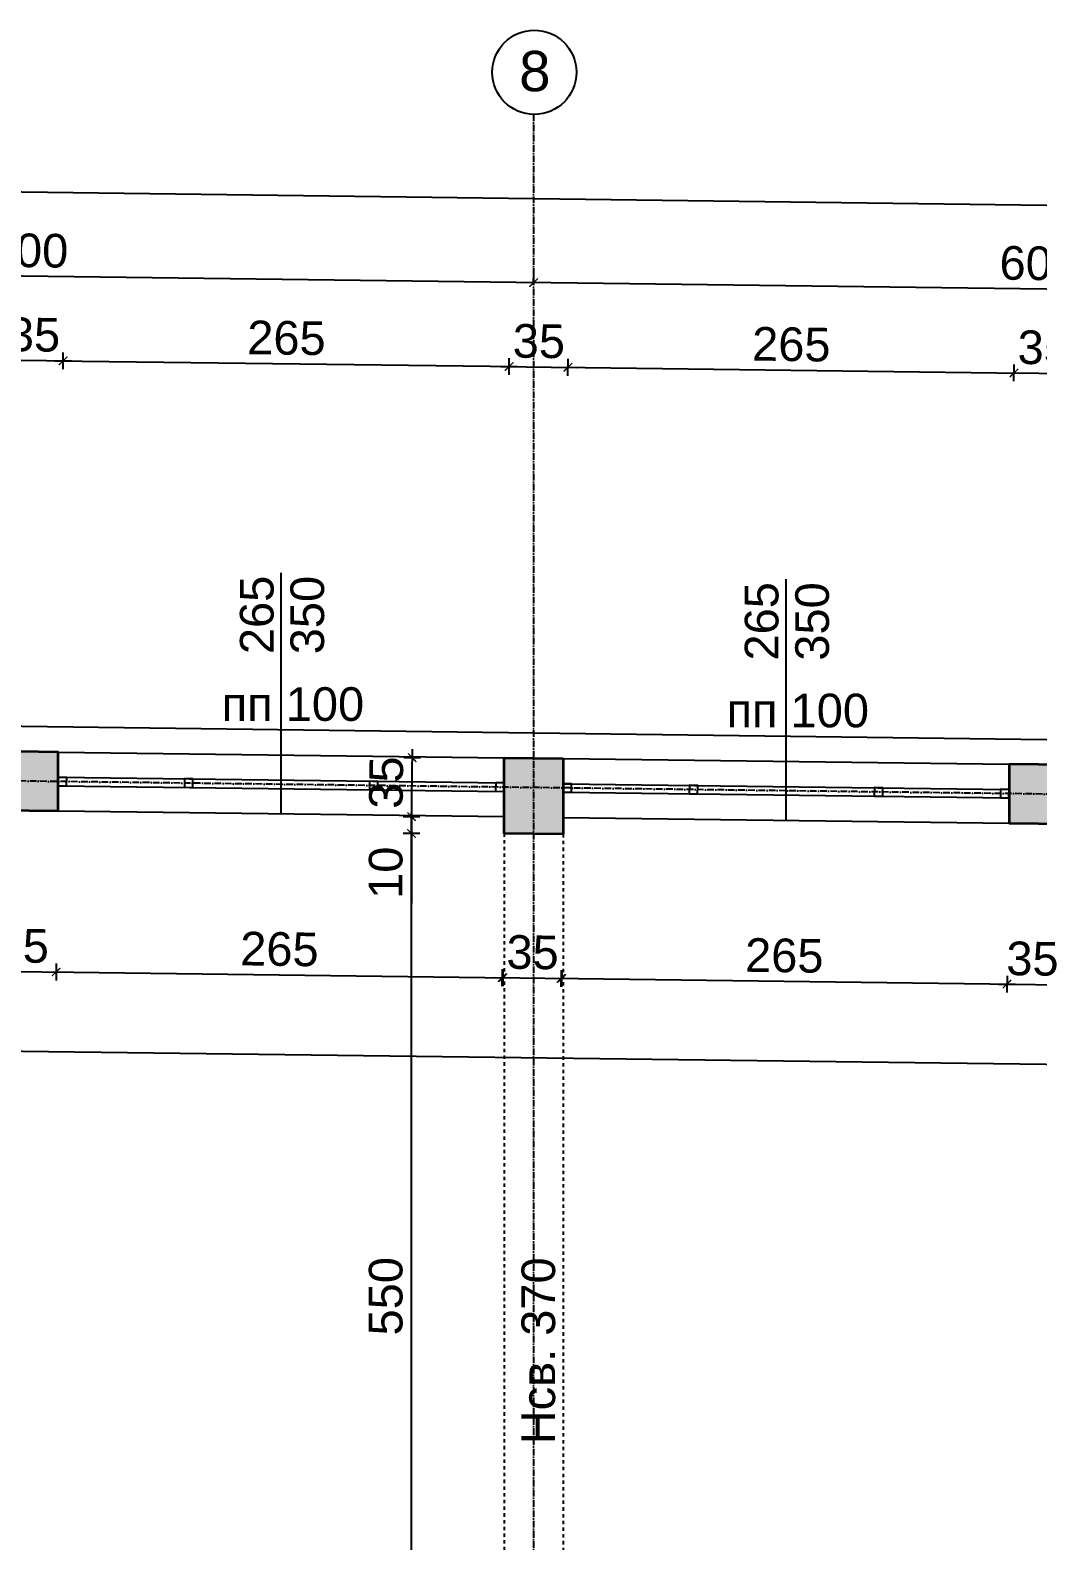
# Model space of a CAD drawing. Header units: inches. Extents: x -72385 to 39588, y -6525 to 66685.
# Drawn here: x -48084 to -47485, y 2605 to 3502 of the extents above; entities that cross this region are included whole.
import ezdxf

# ---------------------------------------------------------------- set-up
doc = ezdxf.new("R2010")
doc.units = ezdxf.units.IN
doc.header["$MEASUREMENT"] = 0
doc.linetypes.add('DashDot', pattern=[0.6, 0.4, -0.1, 0, -0.1])
doc.linetypes.add('Hidden', pattern=[0.4, 0.2, -0.2])
for name, color, linetype, lineweight in [('Изгледни линии', 253, 'Continuous', 25), ('Надписи Hсв', 252, 'Continuous', 25), ('Надписи коти външни', 252, 'Continuous', 25), ('Надписи коти вътрешни', 252, 'Continuous', 25), ('Надписи Оси', 252, 'Continuous', 25), ('Надписи прозорци', 252, 'Continuous', 25), ('Оси', 252, 'DashDot', 25), ('Прозорци', 251, 'Continuous', 25), ('Пунктир', 253, 'Hidden', 25), ('Разрезни линии', 7, 'Continuous', 35), ('Щрих стени', 254, 'Continuous', 25)]:
    doc.layers.add(name, color=color, linetype=linetype, lineweight=lineweight)
doc.styles.add('Arial Regular', font='arial.ttf')
doc.styles.get("Standard").update_dxf_attribs({"font": 'arial.ttf'})
doc.dimstyles.new('Annotative', dxfattribs={"dimscale": 0, "dimtxt": 20, "dimasz": 5, "dimexe": 5, "dimexo": 5, "dimgap": 5, "dimtad": 1, "dimdec": 0, "dimzin": 0, "dimdsep": 46, "dimtxsty": 'Standard', "dimblk": 'ARCHTICK', "dimcen": 5, "dimdle": 5, "dimadec": 0, "dimazin": 0, "dimtfac": 1, "dimtdec": 0, "dimtofl": 0, "dimtmove": 0, "dimatfit": 3, "dimldrblk": 'ARCHTICK', "dimfxl": 5, "dimfxlon": 1, "dimtolj": 1, "dimtzin": 0, "dimarcsym": 1})

# ---------------------------------------------------------------- blocks, each defined once
blk = doc.blocks.new('_ArchTick')
at = {"color": 0, "linetype": 'ByBlock', "const_width": 0.15}
blk.add_lwpolyline([(-0.5, -0.5), (0.5, 0.5)], dxfattribs=at)
blk = doc.blocks.new('*D1964')
at = {"layer": 'Defpoints', "color": 0, "ltscale": 50, "transparency": 16777216}
for p in [(-50187.21, 3065.37), (-47202.34, 3027.37), (-47204.16, 2884.3)]:
    blk.add_point(p, dxfattribs=at)
at = {"layer": 'Надписи коти вътрешни', "color": 0, "lineweight": -2, "ltscale": 50, "transparency": 16777216}
for p, q in [((-50188.97, 2927.3), (-50189.1, 2917.3)), ((-50194.03, 2922.36), (-47199.16, 2884.24)), ((-47204.1, 2889.3), (-47204.22, 2879.3))]:
    blk.add_line(p, q, dxfattribs=at)
at = {"layer": 'Надписи коти вътрешни', "color": 0, "lineweight": -2, "ltscale": 50, "transparency": 16777216, "xscale": 5, "yscale": 5, "zscale": 5}
for p, rotation in [((-50189.03, 2922.3), 179.2706286525472), ((-47204.16, 2884.3), 359.2706286525473)]:
    blk.add_blockref('_ArchTick', p, dxfattribs=dict(at, rotation=rotation))
at = {"layer": 'Надписи коти вътрешни', "color": 0, "ltscale": 50, "transparency": 16777216, "insert": (-48696.4, 2918.51), "char_height": 20, "attachment_point": 5, "rotation": 359.27063}
blk.add_mtext('\\A1;2985', dxfattribs=at)
blk = doc.blocks.new('*D2012')
at = {"layer": 'Defpoints', "color": 0, "ltscale": 50, "transparency": 16777216}
for p in [(-48102.34, 3038.83), (-48067.34, 3038.38), (-48068.56, 2942.67)]:
    blk.add_point(p, dxfattribs=at)
at = {"layer": 'Надписи коти вътрешни', "color": 0, "lineweight": -2, "ltscale": 50, "transparency": 16777216}
for p, q in [((-48103.49, 2948.12), (-48103.62, 2938.12)), ((-48068.49, 2947.67), (-48068.62, 2937.67)), ((-48108.56, 2943.18), (-48063.56, 2942.61))]:
    blk.add_line(p, q, dxfattribs=at)
at = {"layer": 'Надписи коти вътрешни', "color": 0, "lineweight": -2, "ltscale": 50, "transparency": 16777216, "xscale": 5, "yscale": 5, "zscale": 5}
for p, rotation in [((-48103.56, 2943.12), 179.2706286525581), ((-48068.56, 2942.67), 359.2706286525582)]:
    blk.add_blockref('_ArchTick', p, dxfattribs=dict(at, rotation=rotation))
at = {"layer": 'Надписи коти вътрешни', "color": 0, "ltscale": 50, "transparency": 16777216, "insert": (-48088.36, 2958.14), "char_height": 20, "attachment_point": 5, "rotation": 359.27063}
blk.add_mtext('\\A1;35', dxfattribs=at)
blk = doc.blocks.new('*D2013')
at = {"layer": 'Defpoints', "color": 0, "ltscale": 50, "transparency": 16777216}
for p in [(-48067.34, 3038.38), (-47802.34, 3035.01), (-47803.56, 2939.3)]:
    blk.add_point(p, dxfattribs=at)
at = {"layer": 'Надписи коти вътрешни', "color": 0, "lineweight": -2, "ltscale": 50, "transparency": 16777216}
for p, q in [((-48068.49, 2947.67), (-48068.62, 2937.67)), ((-47803.49, 2944.3), (-47803.62, 2934.3)), ((-48073.56, 2942.73), (-47798.56, 2939.23))]:
    blk.add_line(p, q, dxfattribs=at)
at = {"layer": 'Надписи коти вътрешни', "color": 0, "lineweight": -2, "ltscale": 50, "transparency": 16777216, "xscale": 5, "yscale": 5, "zscale": 5}
for p, rotation in [((-48068.56, 2942.67), 179.270628652547), ((-47803.56, 2939.3), 359.270628652547)]:
    blk.add_blockref('_ArchTick', p, dxfattribs=dict(at, rotation=rotation))
at = {"layer": 'Надписи коти вътрешни', "color": 0, "ltscale": 50, "transparency": 16777216, "insert": (-47935.86, 2956.19), "char_height": 20, "attachment_point": 5, "rotation": 359.27063}
blk.add_mtext('\\A1;265', dxfattribs=at)
blk = doc.blocks.new('*D2014')
at = {"layer": 'Defpoints', "color": 0, "ltscale": 50, "transparency": 16777216}
for p in [(-47802.34, 3000), (-47767.34, 2999.56), (-47768.11, 2938.85)]:
    blk.add_point(p, dxfattribs=at)
at = {"layer": 'Надписи коти вътрешни', "color": 0, "lineweight": -2, "ltscale": 50, "transparency": 16777216}
for p, q in [((-47803.05, 2944.29), (-47803.17, 2934.29)), ((-47808.11, 2939.36), (-47763.11, 2938.78)), ((-47768.05, 2943.85), (-47768.17, 2933.85))]:
    blk.add_line(p, q, dxfattribs=at)
at = {"layer": 'Надписи коти вътрешни', "color": 0, "lineweight": -2, "ltscale": 50, "transparency": 16777216, "xscale": 5, "yscale": 5, "zscale": 5}
for p, rotation in [((-47803.11, 2939.29), 179.2706286525403), ((-47768.11, 2938.85), 359.2706286525403)]:
    blk.add_blockref('_ArchTick', p, dxfattribs=dict(at, rotation=rotation))
at = {"layer": 'Надписи коти вътрешни', "color": 0, "ltscale": 50, "transparency": 16777216, "insert": (-47785.42, 2954.29), "char_height": 20, "attachment_point": 5, "rotation": 359.27063}
blk.add_mtext('\\A1;35', dxfattribs=at)
blk = doc.blocks.new('*D2015')
at = {"layer": 'Defpoints', "color": 0, "ltscale": 50, "transparency": 16777216}
for p in [(-47767.34, 3034.56), (-47502.34, 3031.19), (-47503.56, 2935.48)]:
    blk.add_point(p, dxfattribs=at)
at = {"layer": 'Надписи коти вътрешни', "color": 0, "lineweight": -2, "ltscale": 50, "transparency": 16777216}
for p, q in [((-47773.56, 2938.92), (-47498.56, 2935.41)), ((-47768.49, 2943.85), (-47768.62, 2933.85)), ((-47503.49, 2940.48), (-47503.62, 2930.48))]:
    blk.add_line(p, q, dxfattribs=at)
at = {"layer": 'Надписи коти вътрешни', "color": 0, "lineweight": -2, "ltscale": 50, "transparency": 16777216, "xscale": 5, "yscale": 5, "zscale": 5}
for p, rotation in [((-47768.56, 2938.85), 179.270628652547), ((-47503.56, 2935.48), 359.270628652547)]:
    blk.add_blockref('_ArchTick', p, dxfattribs=dict(at, rotation=rotation))
at = {"layer": 'Надписи коти вътрешни', "color": 0, "ltscale": 50, "transparency": 16777216, "insert": (-47635.86, 2952.38), "char_height": 20, "attachment_point": 5, "rotation": 359.27063}
blk.add_mtext('\\A1;265', dxfattribs=at)
blk = doc.blocks.new('*D2016')
at = {"layer": 'Defpoints', "color": 0, "ltscale": 50, "transparency": 16777216}
for p in [(-47502.34, 3031.19), (-47467.34, 3030.74), (-47468.56, 2935.03)]:
    blk.add_point(p, dxfattribs=at)
at = {"layer": 'Надписи коти вътрешни', "color": 0, "lineweight": -2, "ltscale": 50, "transparency": 16777216}
for p, q in [((-47508.56, 2935.54), (-47463.56, 2934.97)), ((-47503.49, 2940.48), (-47503.62, 2930.48)), ((-47468.49, 2940.03), (-47468.62, 2930.03))]:
    blk.add_line(p, q, dxfattribs=at)
at = {"layer": 'Надписи коти вътрешни', "color": 0, "lineweight": -2, "ltscale": 50, "transparency": 16777216, "xscale": 5, "yscale": 5, "zscale": 5}
for p, rotation in [((-47503.56, 2935.48), 179.2706286525581), ((-47468.56, 2935.03), 359.2706286525582)]:
    blk.add_blockref('_ArchTick', p, dxfattribs=dict(at, rotation=rotation))
at = {"layer": 'Надписи коти вътрешни', "color": 0, "ltscale": 50, "transparency": 16777216, "insert": (-47488.36, 2950.5), "char_height": 20, "attachment_point": 5, "rotation": 359.27063}
blk.add_mtext('\\A1;35', dxfattribs=at)
blk = doc.blocks.new('*D2110')
at = {"layer": 'Defpoints', "color": 0, "ltscale": 50, "transparency": 16777216}
for p in [(-47857.39, 3025), (-47802.15, 3025), (-47802.34, 2474.96)]:
    blk.add_point(p, dxfattribs=at)
at = {"layer": 'Надписи коти вътрешни', "color": 0, "lineweight": -2, "ltscale": 50, "transparency": 16777216}
for p, q in [((-47857.39, 2469.96), (-47857.39, 3030)), ((-47852.39, 3025), (-47862.39, 3025)), ((-47852.39, 2474.96), (-47862.39, 2474.96))]:
    blk.add_line(p, q, dxfattribs=at)
at = {"layer": 'Надписи коти вътрешни', "color": 0, "lineweight": -2, "ltscale": 50, "transparency": 16777216, "xscale": 5, "yscale": 5, "zscale": 5}
for p, rotation in [((-47857.39, 3025), 90), ((-47857.39, 2474.96), 270)]:
    blk.add_blockref('_ArchTick', p, dxfattribs=dict(at, rotation=rotation))
at = {"layer": 'Надписи коти вътрешни', "color": 0, "ltscale": 50, "transparency": 16777216, "insert": (-47872.61, 2749.98), "char_height": 20, "attachment_point": 5, "rotation": 90}
blk.add_mtext('\\A1;550', dxfattribs=at)
blk = doc.blocks.new('*D7950')
at = {"layer": 'Defpoints', "color": 0, "ltscale": 50, "transparency": 16777216}
for p in [(-47802.34, 3035.01), (-47857.39, 3025), (-47802.15, 3025)]:
    blk.add_point(p, dxfattribs=at)
at = {"layer": 'Надписи коти вътрешни', "color": 0, "lineweight": -2, "ltscale": 50, "transparency": 16777216}
for p, q in [((-47852.39, 3035.01), (-47862.39, 3035.01)), ((-47857.39, 3040.01), (-47857.39, 3025)), ((-47852.39, 3025), (-47862.39, 3025)), ((-47857.39, 3025), (-47857.39, 2983.31))]:
    blk.add_line(p, q, dxfattribs=at)
at = {"layer": 'Надписи коти вътрешни', "color": 0, "lineweight": -2, "ltscale": 50, "transparency": 16777216, "xscale": 5, "yscale": 5, "zscale": 5}
for p, rotation in [((-47857.39, 3035.01), 90), ((-47857.39, 3025), 270)]:
    blk.add_blockref('_ArchTick', p, dxfattribs=dict(at, rotation=rotation))
at = {"layer": 'Надписи коти вътрешни', "color": 0, "ltscale": 50, "transparency": 16777216, "insert": (-47872.61, 3001.66), "char_height": 20, "attachment_point": 5, "rotation": 90}
blk.add_mtext('\\A1;10', dxfattribs=at)
blk = doc.blocks.new('*D6264')
at = {"layer": 'Defpoints', "color": 0, "ltscale": 50, "transparency": 16777216}
for p in [(-48064.38, 3305.87), (-48102.34, 3073.83), (-48067.34, 3073.38)]:
    blk.add_point(p, dxfattribs=at)
at = {"layer": 'Надписи коти външни', "color": 0, "lineweight": -2, "ltscale": 50, "transparency": 16777216}
for p, q in [((-48104.38, 3306.37), (-48059.38, 3305.8)), ((-48099.44, 3301.31), (-48099.31, 3311.31)), ((-48064.44, 3300.87), (-48064.31, 3310.87))]:
    blk.add_line(p, q, dxfattribs=at)
at = {"layer": 'Надписи коти външни', "color": 0, "lineweight": -2, "ltscale": 50, "transparency": 16777216, "xscale": 5, "yscale": 5, "zscale": 5}
for p, rotation in [((-48099.38, 3306.31), 179.2706286525463), ((-48064.38, 3305.87), 359.2706286525462)]:
    blk.add_blockref('_ArchTick', p, dxfattribs=dict(at, rotation=rotation))
at = {"layer": 'Надписи коти външни', "color": 0, "ltscale": 50, "transparency": 16777216, "insert": (-48081.68, 3321.31), "char_height": 20, "attachment_point": 5, "rotation": 359.27063}
blk.add_mtext('\\A1;35', dxfattribs=at)
blk = doc.blocks.new('*D6265')
at = {"layer": 'Defpoints', "color": 0, "ltscale": 50, "transparency": 16777216}
for p in [(-47799.38, 3302.49), (-48067.34, 3073.38), (-47802.34, 3070.01)]:
    blk.add_point(p, dxfattribs=at)
at = {"layer": 'Надписи коти външни', "color": 0, "lineweight": -2, "ltscale": 50, "transparency": 16777216}
for p, q in [((-48069.38, 3305.93), (-47794.38, 3302.43)), ((-48064.44, 3300.87), (-48064.31, 3310.87)), ((-47799.44, 3297.49), (-47799.31, 3307.49))]:
    blk.add_line(p, q, dxfattribs=at)
at = {"layer": 'Надписи коти външни', "color": 0, "lineweight": -2, "ltscale": 50, "transparency": 16777216, "xscale": 5, "yscale": 5, "zscale": 5}
for p, rotation in [((-48064.38, 3305.87), 179.2706286525463), ((-47799.38, 3302.49), 359.2706286525462)]:
    blk.add_blockref('_ArchTick', p, dxfattribs=dict(at, rotation=rotation))
at = {"layer": 'Надписи коти външни', "color": 0, "ltscale": 50, "transparency": 16777216, "insert": (-47931.68, 3319.39), "char_height": 20, "attachment_point": 5, "rotation": 359.27063}
blk.add_mtext('\\A1;265', dxfattribs=at)
blk = doc.blocks.new('*D6266')
at = {"layer": 'Defpoints', "color": 0, "ltscale": 50, "transparency": 16777216}
for p in [(-47764.38, 3302.01), (-47802.34, 3070.01), (-47767.34, 3069.57)]:
    blk.add_point(p, dxfattribs=at)
at = {"layer": 'Надписи коти външни', "color": 0, "lineweight": -2, "ltscale": 50, "transparency": 16777216}
for p, q in [((-47799.44, 3297.46), (-47799.31, 3307.46)), ((-47764.44, 3297.01), (-47764.31, 3307.01)), ((-47804.38, 3302.52), (-47759.38, 3301.95))]:
    blk.add_line(p, q, dxfattribs=at)
at = {"layer": 'Надписи коти външни', "color": 0, "lineweight": -2, "ltscale": 50, "transparency": 16777216, "xscale": 5, "yscale": 5, "zscale": 5}
for p, rotation in [((-47799.38, 3302.46), 179.2706286525463), ((-47764.38, 3302.01), 359.2706286525462)]:
    blk.add_blockref('_ArchTick', p, dxfattribs=dict(at, rotation=rotation))
at = {"layer": 'Надписи коти външни', "color": 0, "ltscale": 50, "transparency": 16777216, "insert": (-47781.68, 3317.45), "char_height": 20, "attachment_point": 5, "rotation": 359.27063}
blk.add_mtext('\\A1;35', dxfattribs=at)
blk = doc.blocks.new('*D6267')
at = {"layer": 'Defpoints', "color": 0, "ltscale": 50, "transparency": 16777216}
for p in [(-47499.38, 3298.67), (-47767.34, 3069.57), (-47502.34, 3066.19)]:
    blk.add_point(p, dxfattribs=at)
at = {"layer": 'Надписи коти външни', "color": 0, "lineweight": -2, "ltscale": 50, "transparency": 16777216}
for p, q in [((-47764.44, 3297.05), (-47764.31, 3307.05)), ((-47499.44, 3293.67), (-47499.31, 3303.67)), ((-47769.38, 3302.11), (-47494.38, 3298.61))]:
    blk.add_line(p, q, dxfattribs=at)
at = {"layer": 'Надписи коти външни', "color": 0, "lineweight": -2, "ltscale": 50, "transparency": 16777216, "xscale": 5, "yscale": 5, "zscale": 5}
for p, rotation in [((-47764.38, 3302.05), 179.270628652547), ((-47499.38, 3298.67), 359.270628652547)]:
    blk.add_blockref('_ArchTick', p, dxfattribs=dict(at, rotation=rotation))
at = {"layer": 'Надписи коти външни', "color": 0, "ltscale": 50, "transparency": 16777216, "insert": (-47631.68, 3315.57), "char_height": 20, "attachment_point": 5, "rotation": 359.27063}
blk.add_mtext('\\A1;265', dxfattribs=at)
blk = doc.blocks.new('*D6268')
at = {"layer": 'Defpoints', "color": 0, "ltscale": 50, "transparency": 16777216}
for p in [(-47464.38, 3298.23), (-47502.34, 3066.19), (-47467.34, 3065.75)]:
    blk.add_point(p, dxfattribs=at)
at = {"layer": 'Надписи коти външни', "color": 0, "lineweight": -2, "ltscale": 50, "transparency": 16777216}
for p, q in [((-47499.44, 3293.67), (-47499.31, 3303.67)), ((-47504.38, 3298.74), (-47459.38, 3298.16)), ((-47464.44, 3293.23), (-47464.31, 3303.23))]:
    blk.add_line(p, q, dxfattribs=at)
at = {"layer": 'Надписи коти външни', "color": 0, "lineweight": -2, "ltscale": 50, "transparency": 16777216, "xscale": 5, "yscale": 5, "zscale": 5}
for p, rotation in [((-47499.38, 3298.67), 179.2706286525403), ((-47464.38, 3298.23), 359.2706286525403)]:
    blk.add_blockref('_ArchTick', p, dxfattribs=dict(at, rotation=rotation))
at = {"layer": 'Надписи коти външни', "color": 0, "ltscale": 50, "transparency": 16777216, "insert": (-47481.68, 3313.67), "char_height": 20, "attachment_point": 5, "rotation": 359.27063}
blk.add_mtext('\\A1;35', dxfattribs=at)
blk = doc.blocks.new('*D6446')
at = {"layer": 'Defpoints', "color": 0, "ltscale": 50, "transparency": 16777216}
for p in [(-47784.84, 3352.31), (-47784.84, 3352.31), (-47184.83, 3344.67)]:
    blk.add_point(p, dxfattribs=at)
at = {"layer": 'Надписи коти външни', "color": 0, "lineweight": -2, "ltscale": 50, "transparency": 16777216}
for p, q in [((-47784.84, 3352.31), (-47784.77, 3357.31)), ((-47179.83, 3344.61), (-47789.84, 3352.37)), ((-47184.83, 3344.67), (-47184.76, 3349.67))]:
    blk.add_line(p, q, dxfattribs=at)
at = {"layer": 'Надписи коти външни', "color": 0, "lineweight": -2, "ltscale": 50, "transparency": 16777216, "xscale": 5, "yscale": 5, "zscale": 5}
for p, rotation in [((-47784.84, 3352.31), 179.2706286525473), ((-47184.83, 3344.67), 359.2706286525473)]:
    blk.add_blockref('_ArchTick', p, dxfattribs=dict(at, rotation=rotation))
at = {"layer": 'Надписи коти външни', "color": 0, "ltscale": 50, "transparency": 16777216, "insert": (-47484.64, 3363.7), "char_height": 20, "attachment_point": 5, "rotation": 359.27063}
blk.add_mtext('\\A1;600', dxfattribs=at)
blk = doc.blocks.new('*D6447')
at = {"layer": 'Defpoints', "color": 0, "ltscale": 50, "transparency": 16777216}
for p in [(-48384.84, 3359.95), (-48384.84, 3359.95), (-47784.84, 3352.31)]:
    blk.add_point(p, dxfattribs=at)
at = {"layer": 'Надписи коти външни', "color": 0, "lineweight": -2, "ltscale": 50, "transparency": 16777216}
for p, q in [((-47779.84, 3352.25), (-48389.84, 3360.01)), ((-48384.84, 3359.95), (-48384.77, 3364.95)), ((-47784.84, 3352.31), (-47784.77, 3357.31))]:
    blk.add_line(p, q, dxfattribs=at)
at = {"layer": 'Надписи коти външни', "color": 0, "lineweight": -2, "ltscale": 50, "transparency": 16777216, "xscale": 5, "yscale": 5, "zscale": 5}
for p, rotation in [((-48384.84, 3359.95), 179.2706286525473), ((-47784.84, 3352.31), 359.2706286525473)]:
    blk.add_blockref('_ArchTick', p, dxfattribs=dict(at, rotation=rotation))
at = {"layer": 'Надписи коти външни', "color": 0, "ltscale": 50, "transparency": 16777216, "insert": (-48084.64, 3371.34), "char_height": 20, "attachment_point": 5, "rotation": 359.27063}
blk.add_mtext('\\A1;600', dxfattribs=at)
blk = doc.blocks.new('*D6454')
at = {"layer": 'Defpoints', "color": 0, "ltscale": 50, "transparency": 16777216}
for p in [(-40218.1, 3305.99), (-52317.34, 3127.49), (-40222.34, 2973.51)]:
    blk.add_point(p, dxfattribs=at)
at = {"layer": 'Надписи коти външни', "color": 0, "lineweight": -2, "ltscale": 50, "transparency": 16777216}
for p, q in [((-52313.17, 3454.96), (-52313.04, 3464.96)), ((-52318.1, 3460.03), (-40213.11, 3305.92)), ((-40218.17, 3300.99), (-40218.04, 3310.99))]:
    blk.add_line(p, q, dxfattribs=at)
at = {"layer": 'Надписи коти външни', "color": 0, "lineweight": -2, "ltscale": 50, "transparency": 16777216, "xscale": 5, "yscale": 5, "zscale": 5}
for p, rotation in [((-52313.1, 3459.96), 179.2706286525472), ((-40218.1, 3305.99), 359.2706286525473)]:
    blk.add_blockref('_ArchTick', p, dxfattribs=dict(at, rotation=rotation))
at = {"layer": 'Надписи коти външни', "color": 0, "ltscale": 50, "transparency": 16777216, "insert": (-46265.41, 3398.18), "char_height": 20, "attachment_point": 5, "rotation": 359.27063}
blk.add_mtext('\\A1;12095', dxfattribs=at)
blk = doc.blocks.new('*D7933')
at = {"layer": 'Defpoints', "color": 0, "ltscale": 10, "transparency": 16777216}
for p in [(-47880.05, 3070.3), (-47856.95, 3070), (-47880.49, 3035.3)]:
    blk.add_point(p, dxfattribs=at)
at = {"layer": 'Надписи коти вътрешни', "color": 0, "lineweight": -2, "ltscale": 10, "transparency": 16777216}
for p, q in [((-47861.95, 3070.07), (-47851.95, 3069.94)), ((-47857.46, 3030.01), (-47856.89, 3075)), ((-47862.39, 3035.07), (-47852.4, 3034.94))]:
    blk.add_line(p, q, dxfattribs=at)
at = {"layer": 'Надписи коти вътрешни', "color": 0, "lineweight": -2, "ltscale": 10, "transparency": 16777216, "xscale": 5, "yscale": 5, "zscale": 5}
for p, rotation in [((-47856.95, 3070), 89.27062865254527), ((-47857.39, 3035.01), 269.2706286525453)]:
    blk.add_blockref('_ArchTick', p, dxfattribs=dict(at, rotation=rotation))
at = {"layer": 'Надписи коти вътрешни', "color": 0, "ltscale": 10, "transparency": 16777216, "insert": (-47872.36, 3055.24), "char_height": 20, "attachment_point": 5, "rotation": 89.27063}
blk.add_mtext('\\A1;35', dxfattribs=at)

msp = doc.modelspace()

# ---------------------------------------------------------------- hatches: boundary and pattern name
at = {"layer": 'Щрих стени', "ltscale": 10}
h = msp.add_hatch(color=256, dxfattribs=at)
h.dxf.hatch_style = 1
h.paths.add_polyline_path([(-49867.34, 3096.3), (-49902.34, 3096.74), (-49902.34, 3061.74), (-49867.34, 3061.3)])
h.paths.add_polyline_path([(-49567.34, 3092.48), (-49602.34, 3092.93), (-49602.34, 3047.92), (-49567.34, 3047.48)])
h.paths.add_polyline_path([(-49267.34, 3088.66), (-49302.34, 3089.11), (-49302.34, 3054.1), (-49267.34, 3053.66)])
h.paths.add_polyline_path([(-48967.34, 3084.84), (-49002.34, 3085.29), (-49002.34, 3040.28), (-48967.34, 3039.84)])
h.paths.add_polyline_path([(-48667.34, 3081.02), (-48702.34, 3081.47), (-48702.34, 3046.47), (-48667.34, 3046.02)])
h.paths.add_polyline_path([(-48367.34, 3077.2), (-48402.34, 3077.65), (-48402.34, 3032.65), (-48367.34, 3032.2)])
h.paths.add_polyline_path([(-48067.34, 3073.38), (-48102.34, 3073.83), (-48102.34, 3038.83), (-48067.34, 3038.38)])
h.paths.add_polyline_path([(-47767.34, 3069.57), (-47802.34, 3070.01), (-47802.34, 3025.01), (-47767.34, 3024.56)])
h.paths.add_polyline_path([(-47467.34, 3065.75), (-47502.34, 3066.19), (-47502.34, 3031.19), (-47467.34, 3030.74)])

# ---------------------------------------------------------------- linework, layer by layer
at = {"layer": 'Изгледни линии', "ltscale": 50}
for p, q in [((-51382.34, 3130.59), (-46572.34, 3069.35)), ((-48067.34, 3073.38), (-47802.34, 3070.01)), ((-47767.34, 3069.57), (-47502.34, 3066.19)), ((-48067.34, 3038.38), (-47802.34, 3035.01)), ((-47767.34, 3034.56), (-47502.34, 3031.19))]:
    msp.add_line(p, q, dxfattribs=at)
at = {"layer": 'Надписи Оси', "ltscale": 50}
msp.add_circle((-47784.4, 3477.31), 25, dxfattribs=at)
at = {"layer": 'Надписи прозорци', "ltscale": 50}
for p, q in [((-47934.84, 3036.7), (-47934.84, 3179.85)), ((-47634.84, 3032.88), (-47634.84, 3176.03))]:
    msp.add_line(p, q, dxfattribs=at)
at = {"layer": 'Оси', "ltscale": 10}
for p, q in [((-47784.84, 3452.32), (-47784.84, 852.11)), ((-39839.84, 2951.14), (-52699.84, 3114.86))]:
    msp.add_line(p, q, dxfattribs=at)
at = {"layer": 'Прозорци', "ltscale": 50}
for p, q in [((-48067.34, 3058.38), (-47802.34, 3055.01)), ((-48067.34, 3053.38), (-47802.34, 3050.01)), ((-47767.34, 3054.56), (-47502.34, 3051.19)), ((-47767.34, 3049.56), (-47502.34, 3046.19))]:
    msp.add_line(p, q, dxfattribs=at)
for points in [[(-48067.34, 3053.38), (-48062.34, 3053.32), (-48062.27, 3058.32), (-48067.27, 3058.38), (-48067.34, 3053.38)], [(-47992.35, 3052.43), (-47987.35, 3052.36), (-47987.29, 3057.36), (-47992.29, 3057.43), (-47992.35, 3052.43)], [(-47882.39, 3051.03), (-47877.39, 3050.96), (-47877.33, 3055.96), (-47882.32, 3056.03), (-47882.39, 3051.03)], [(-47807.4, 3050.08), (-47802.4, 3050.02), (-47802.34, 3055.01), (-47807.34, 3055.08), (-47807.4, 3050.08)], [(-47767.34, 3049.56), (-47762.34, 3049.5), (-47762.27, 3054.5), (-47767.27, 3054.56), (-47767.34, 3049.56)], [(-47692.35, 3048.61), (-47687.35, 3048.55), (-47687.29, 3053.54), (-47692.29, 3053.61), (-47692.35, 3048.61)], [(-47582.39, 3047.21), (-47577.39, 3047.15), (-47577.33, 3052.14), (-47582.32, 3052.21), (-47582.39, 3047.21)], [(-47507.4, 3046.26), (-47502.4, 3046.2), (-47502.34, 3051.2), (-47507.34, 3051.26), (-47507.4, 3046.26)]]:
    msp.add_lwpolyline(points, dxfattribs=at)
at = {"layer": 'Пунктир', "ltscale": 10}
for p, q in [((-47802.34, 3025.01), (-47802.34, 2474.96)), ((-47767.34, 3024.56), (-47767.34, 2474.52))]:
    msp.add_line(p, q, dxfattribs=at)
at = {"layer": 'Разрезни линии', "ltscale": 50}
for p, q in [((-47802.34, 3070.01), (-47767.34, 3069.57)), ((-47802.34, 3025.01), (-47802.34, 3070.01)), ((-47767.34, 3069.57), (-47767.34, 3024.56)), ((-47767.34, 3024.56), (-47802.34, 3025.01))]:
    msp.add_line(p, q, dxfattribs=at)
for points in [[(-48102.34, 3073.83), (-48102.34, 3038.83), (-48067.34, 3038.38), (-48067.34, 3073.38)], [(-47502.34, 3066.19), (-47502.34, 3031.19), (-47467.34, 3030.74), (-47467.34, 3065.75)]]:
    msp.add_lwpolyline(points, close=True, dxfattribs=at)

# ---------------------------------------------------------------- texts
at = {"layer": 'Надписи Hсв', "ltscale": 100, "insert": (-47792.04, 2661.99), "char_height": 20, "width": 180.4891, "attachment_point": 1, "rotation": 90, "style": 'Arial Regular'}
msp.add_mtext('\\pxt8;Hсв. 370', dxfattribs=at)
at = {"layer": 'Надписи Оси', "ltscale": 100, "insert": (-47797.72, 3490.03), "char_height": 24, "width": 27.2128, "attachment_point": 1, "style": 'Arial Regular'}
msp.add_mtext('\\pxqc;8', dxfattribs=at)
at = {"layer": 'Надписи прозорци', "ltscale": 100, "char_height": 20, "width": 180.4891, "attachment_point": 1, "rotation": 90, "style": 'Arial Regular'}
for s, insert in [('265', (-47959.35, 3131.55)), ('350', (-47929.35, 3131.47)), ('265', (-47659.35, 3127.74)), ('350', (-47629.35, 3127.65))]:
    msp.add_mtext(s, dxfattribs=dict(at, insert=insert))
at = {"layer": 'Надписи прозорци', "ltscale": 100, "char_height": 20, "width": 180.4891, "attachment_point": 1, "style": 'Arial Regular'}
for insert in [(-47970.15, 3111.89), (-47670.15, 3108.07)]:
    msp.add_mtext('пп 100', dxfattribs=dict(at, insert=insert))

# ---------------------------------------------------------------- dimensions: what is measured, and where the dimension line sits
at = {"layer": 'Надписи коти външни', "ltscale": 50}
dim = msp.add_aligned_dim(p1=(-52317.34, 3127.49), p2=(-40222.34, 2973.51), distance=332.5, text='12095', dimstyle='Annotative', override={"dimscale": 0, "dimtix": 0, "dimtofl": 0, "dimtmove": 0, "dimatfit": 3}, dxfattribs=at)
dim.commit()
dim.dimension.update_dxf_attribs({"geometry": '*D6454', "text_midpoint": (-46265.41, 3398.18)})
for p1, p2, distance, picture, middle in [((-47784.84, 3352.31), (-48384.84, 3359.95), 0, '*D6447', (-48084.64, 3371.34)), ((-47184.83, 3344.67), (-47784.84, 3352.31), 0, '*D6446', (-47484.64, 3363.7)), ((-48067.34, 3073.38), (-47802.34, 3070.01), 232.5, '*D6265', (-47931.68, 3319.39)), ((-47767.34, 3069.57), (-47502.34, 3066.19), 232.5, '*D6267', (-47631.68, 3315.57))]:
    dim = msp.add_aligned_dim(p1=p1, p2=p2, distance=distance, dimstyle='Annotative', override={"dimscale": 0, "dimtix": 0, "dimtofl": 0, "dimtmove": 0, "dimatfit": 3}, dxfattribs=at)
    dim.commit()
    dim.dimension.update_dxf_attribs({"geometry": picture, "text_midpoint": middle})
for base, p1, p2, picture, middle in [((-48064.38, 3305.87), (-48102.34, 3073.83), (-48067.34, 3073.38), '*D6264', (-48081.88, 3306.09)), ((-47764.38, 3302.01), (-47802.34, 3070.01), (-47767.34, 3069.57), '*D6266', (-47781.88, 3302.23)), ((-47464.38, 3298.23), (-47502.34, 3066.19), (-47467.34, 3065.75), '*D6268', (-47481.88, 3298.45))]:
    dim = msp.add_linear_dim(base=base, p1=p1, p2=p2, angle=359.27063, dimstyle='Annotative', override={"dimscale": 0, "dimtix": 0, "dimtofl": 0, "dimtmove": 0, "dimatfit": 3}, dxfattribs=at)
    dim.commit()
    dim.dimension.update_dxf_attribs({"geometry": picture, "text_midpoint": middle, "dimtype": 129})
at = {"layer": 'Надписи коти вътрешни', "ltscale": 10}
dim = msp.add_linear_dim(base=(-47856.95, 3070), p1=(-47880.49, 3035.3), p2=(-47880.05, 3070.3), angle=89.27063, dimstyle='Annotative', override={"dimscale": 0, "dimtix": 0, "dimtofl": 0, "dimtmove": 0, "dimatfit": 3}, dxfattribs=at)
dim.commit()
dim.dimension.update_dxf_attribs({"geometry": '*D7933', "text_midpoint": (-47857.14, 3055.05), "dimtype": 129})
at = {"layer": 'Надписи коти вътрешни', "ltscale": 50}
for p1, p2, distance, picture, middle in [((-50187.21, 3065.37), (-47202.34, 3027.37), -143.08, '*D1964', (-48696.4, 2918.51)), ((-48067.34, 3038.38), (-47802.34, 3035.01), -95.72, '*D2013', (-47935.86, 2956.19)), ((-47767.34, 3034.56), (-47502.34, 3031.19), -95.72, '*D2015', (-47635.86, 2952.38))]:
    dim = msp.add_aligned_dim(p1=p1, p2=p2, distance=distance, dimstyle='Annotative', override={"dimscale": 0, "dimtix": 0, "dimtofl": 0, "dimtmove": 0, "dimatfit": 3}, dxfattribs=at)
    dim.commit()
    dim.dimension.update_dxf_attribs({"geometry": picture, "text_midpoint": middle})
for base, p1, p2, angle, picture, middle, dimtype in [((-48068.56, 2942.67), (-48102.34, 3038.83), (-48067.34, 3038.38), 359.27063, '*D2012', (-48088.56, 2942.93), 129), ((-47857.39, 3025), (-47802.34, 3035.01), (-47802.15, 3025), 90, '*D7950', (-47857.39, 3001.66), 128), ((-47468.56, 2935.03), (-47502.34, 3031.19), (-47467.34, 3030.74), 359.27063, '*D2016', (-47488.56, 2935.29), 129), ((-47768.11, 2938.85), (-47802.34, 3000), (-47767.34, 2999.56), 359.27063, '*D2014', (-47785.61, 2939.07), 129)]:
    dim = msp.add_linear_dim(base=base, p1=p1, p2=p2, angle=angle, dimstyle='Annotative', override={"dimscale": 0, "dimtix": 0, "dimtofl": 0, "dimtmove": 0, "dimatfit": 3}, dxfattribs=at)
    dim.commit()
    dim.dimension.update_dxf_attribs({"geometry": picture, "text_midpoint": middle, "dimtype": dimtype})
dim = msp.add_linear_dim(base=(-47857.39, 3025), p1=(-47802.34, 2474.96), p2=(-47802.15, 3025), angle=90, dimstyle='Annotative', override={"dimscale": 0, "dimtix": 0, "dimtofl": 0, "dimtmove": 0, "dimatfit": 3}, dxfattribs=at)
dim.commit()
dim.dimension.update_dxf_attribs({"geometry": '*D2110', "text_midpoint": (-47872.61, 2749.98)})

doc.saveas('drawing.dxf')
